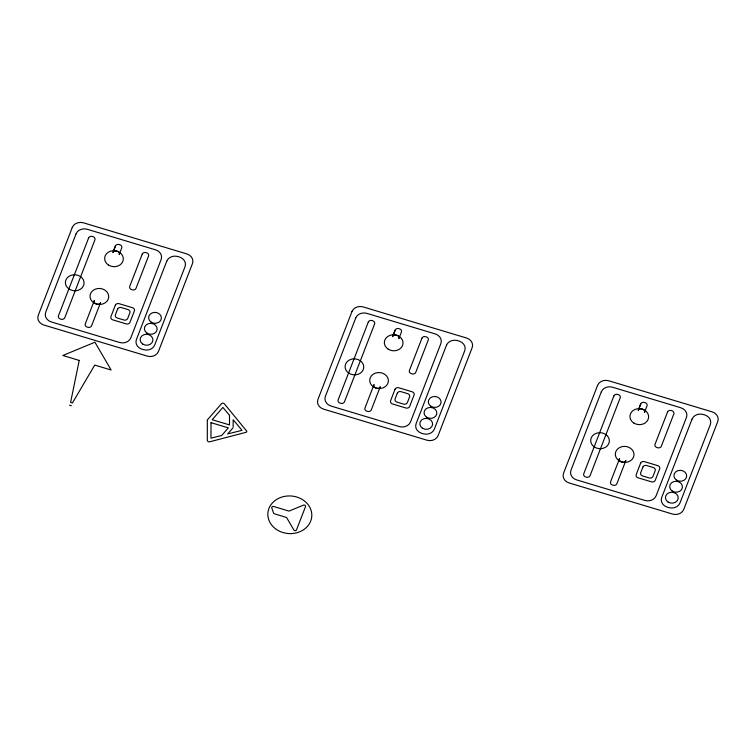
<?xml version="1.0" encoding="UTF-8"?>
<svg xmlns="http://www.w3.org/2000/svg" width="756" height="756" viewBox="0 0 756 756"><rect width="100%" height="100%" fill="white"/><g stroke="black" fill="none" stroke-linecap="round" stroke-linejoin="round"><path stroke-width="1.13" d="M233.15 427.159L233.169 419.722L242.024 430.334L227.65 433.963L232.801 428.076M113.702 250.68L115.403 246.069A2.948 2.523 4 0 1 119.127 244.528L119.835 244.746A2.948 2.523 4 0 1 121.716 247.968L119.193 254.479A2.948 2.523 4 0 0 117.312 251.257L116.613 251.049A2.948 2.523 4 0 0 112.88 252.589L115.403 246.069M393.394 334.776L395.095 330.164A2.948 2.523 4 0 1 398.828 328.633L399.527 328.841A2.948 2.523 4 0 1 401.408 332.064L398.885 338.575A2.948 2.523 4 0 0 397.004 335.352L396.305 335.144A2.948 2.523 4 0 0 392.581 336.685L395.095 330.164M638.99 408.618L640.701 404.016A2.948 2.523 4 0 1 644.424 402.475L645.123 402.683A2.948 2.523 4 0 1 647.004 405.915L644.481 412.426A2.948 2.523 4 0 0 642.609 409.194L641.901 408.987A2.948 2.523 4 0 0 638.177 410.527L640.701 404.016M69.505 405.207L71.366 405.764M207.342 420.43L207.305 440.257A1.843 1.578 4 0 0 209.695 441.797L246.409 432.224A2.022 1.729 4 0 0 246.796 431.203L224.39 403.855A1.833 1.569 4 0 0 222.907 403.184A1.824 1.559 4 0 0 221.423 403.789L207.702 419.504A1.852 1.578 4 0 0 207.342 420.43M211.009 422.661L210.981 438.178L221.716 435.465L228.34 427.877L211.009 422.661M229.512 415.337L229.493 424.91L212.162 419.703L222.897 407.408L229.512 415.337M79.229 360.423L70.601 402.381L72.463 402.939L94.736 365.082L111.132 370.015L94.935 342.222L62.833 355.49L79.229 360.423M305.556 506.52L296.465 530.003A1.484 1.266 4 0 1 294.84 530.617A1.446 1.238 4 0 1 293.952 530.117L286.562 517.473L274.494 513.844A1.484 1.266 4 0 1 273.54 512.993L271.763 507.843A1.474 1.257 4 0 1 273.474 506.444L289.028 511.103L303.647 505.074A1.484 1.266 4 0 1 305.537 506.529M72.274 227.452L38.244 315.356A8.855 7.569 4 0 0 43.876 325.033L147.259 356.114A8.855 7.569 4 0 0 158.429 351.493L192.468 263.589A8.855 7.569 4 0 0 186.826 253.912L83.453 222.831A8.855 7.569 4 0 0 72.274 227.452M76.035 233.897L45.691 312.275A8.855 7.569 4 0 0 51.332 321.952L119.637 342.487A8.855 7.569 4 0 0 130.807 337.866L161.151 259.488A8.855 7.569 4 0 0 155.519 249.82L87.205 229.276A8.855 7.569 4 0 0 76.035 233.897M88.594 238.008L58.477 315.781A2.948 2.523 4 0 0 60.357 319.013L61.066 319.221A2.948 2.523 4 0 0 64.789 317.681L94.897 239.907A2.948 2.523 4 0 0 93.016 236.685L92.317 236.467A2.948 2.523 4 0 0 88.594 238.008M94.264 300.69L85.296 323.842A2.948 2.523 4 0 0 87.176 327.074L87.876 327.282A2.948 2.523 4 0 0 91.599 325.741L100.567 302.589A2.948 2.523 4 0 1 96.844 304.129L96.135 303.912A2.948 2.523 4 0 1 94.264 300.69M115.337 305.216L110.915 316.641A2.948 2.523 4 0 0 112.795 319.864L126.233 323.908A2.948 2.523 4 0 0 129.956 322.368L134.379 310.943A2.948 2.523 4 0 0 132.498 307.711L119.061 303.676A2.948 2.523 4 0 0 115.337 305.216M117.605 309.11L115.413 314.779A2.948 2.523 4 0 0 117.284 318.011L123.965 320.015A2.948 2.523 4 0 0 127.688 318.474L129.881 312.795A2.948 2.523 4 0 0 128 309.573L121.329 307.569A2.948 2.523 4 0 0 117.605 309.11M142.222 254.139L129.749 286.354A2.948 2.523 4 0 0 131.629 289.576L132.328 289.794A2.948 2.523 4 0 0 136.052 288.253L148.535 256.029A2.948 2.523 4 0 0 146.655 252.806L145.946 252.599A2.948 2.523 4 0 0 142.222 254.139M166.755 261.179L136.411 339.548A8.855 7.569 4 0 0 141.429 349.017A29.276 25.043 4 0 0 143.498 349.659A8.855 7.569 4 0 0 154.678 345.048L185.022 266.67A8.855 7.569 4 0 0 180.004 257.201A29.276 25.043 4 0 0 177.291 256.388A8.855 7.569 4 0 0 166.755 261.179M351.975 311.548L317.936 399.451A8.855 7.569 4 0 0 323.577 409.128L426.951 440.209A8.855 7.569 4 0 0 438.121 435.588L472.16 347.684A8.855 7.569 4 0 0 466.518 338.008L363.145 306.927A8.855 7.569 4 0 0 351.975 311.548M355.726 317.993L325.382 396.371A8.855 7.569 4 0 0 331.024 406.048L399.329 426.582A8.855 7.569 4 0 0 410.499 421.961L440.852 343.593A8.855 7.569 4 0 0 435.21 333.916L366.906 313.371A8.855 7.569 4 0 0 355.726 317.993M368.285 322.103L338.168 399.877A2.948 2.523 4 0 0 340.049 403.109L340.758 403.317A2.948 2.523 4 0 0 344.481 401.776L374.598 324.003A2.948 2.523 4 0 0 372.717 320.78L372.009 320.563A2.948 2.523 4 0 0 368.285 322.103M373.955 384.785L364.987 407.947A2.948 2.523 4 0 0 366.868 411.17L367.577 411.377A2.948 2.523 4 0 0 371.3 409.837L380.259 386.685A2.948 2.523 4 0 1 376.535 388.225L375.836 388.008A2.948 2.523 4 0 1 373.955 384.785M395.029 389.312L390.606 400.737A2.948 2.523 4 0 0 392.487 403.959L405.925 408.004A2.948 2.523 4 0 0 409.648 406.463L414.071 395.038A2.948 2.523 4 0 0 412.19 391.816L398.752 387.771A2.948 2.523 4 0 0 395.029 389.312M397.297 393.205L395.104 398.875A2.948 2.523 4 0 0 396.985 402.107L403.657 404.11A2.948 2.523 4 0 0 407.38 402.57L409.572 396.9A2.948 2.523 4 0 0 407.701 393.668L401.02 391.665A2.948 2.523 4 0 0 397.297 393.205M421.914 338.234L409.44 370.449A2.948 2.523 4 0 0 411.321 373.672L412.029 373.889A2.948 2.523 4 0 0 415.753 372.349L428.227 340.124A2.948 2.523 4 0 0 426.346 336.902L425.637 336.694A2.948 2.523 4 0 0 421.914 338.234M446.456 345.275L416.102 423.653A8.855 7.569 4 0 0 421.12 433.112A29.276 25.043 4 0 0 423.19 433.764A8.855 7.569 4 0 0 434.369 429.143L464.713 350.765A8.855 7.569 4 0 0 459.695 341.296A29.276 25.043 4 0 0 456.993 340.483A8.855 7.569 4 0 0 446.456 345.275M597.571 385.39L563.532 473.294A8.855 7.569 4 0 0 569.173 482.971L672.547 514.052A8.855 7.569 4 0 0 683.726 509.431L717.756 421.527A8.855 7.569 4 0 0 712.124 411.85L608.741 380.769A8.855 7.569 4 0 0 597.571 385.39M601.322 391.844L570.978 470.213A8.855 7.569 4 0 0 576.62 479.89L644.925 500.434A8.855 7.569 4 0 0 656.104 495.813L686.448 417.435A8.855 7.569 4 0 0 680.806 407.758L612.502 387.223A8.855 7.569 4 0 0 601.322 391.844M613.881 395.955L583.764 473.728A2.948 2.523 4 0 0 585.645 476.951L586.354 477.159A2.948 2.523 4 0 0 590.077 475.618L620.194 397.845A2.948 2.523 4 0 0 618.313 394.623L617.605 394.415A2.948 2.523 4 0 0 613.881 395.955M619.551 458.627L610.583 481.789A2.948 2.523 4 0 0 612.464 485.012L613.173 485.229A2.948 2.523 4 0 0 616.896 483.689L625.864 460.527A2.948 2.523 4 0 1 622.131 462.067L621.432 461.859A2.948 2.523 4 0 1 619.551 458.627M640.625 463.154L636.202 474.588A2.948 2.523 4 0 0 638.083 477.811L651.521 481.846A2.948 2.523 4 0 0 655.244 480.306L659.667 468.881A2.948 2.523 4 0 0 657.786 465.658L644.348 461.614A2.948 2.523 4 0 0 640.625 463.154M642.893 467.047L640.701 472.727A2.948 2.523 4 0 0 642.581 475.949L649.253 477.953A2.948 2.523 4 0 0 652.976 476.412L655.178 470.742A2.948 2.523 4 0 0 653.297 467.52L646.616 465.507A2.948 2.523 4 0 0 642.893 467.047M667.51 412.077L655.036 444.301A2.948 2.523 4 0 0 656.917 447.524L657.625 447.732A2.948 2.523 4 0 0 661.349 446.191L673.823 413.976A2.948 2.523 4 0 0 671.942 410.744L671.233 410.536A2.948 2.523 4 0 0 667.51 412.077M692.052 419.117L661.698 497.495A8.855 7.569 4 0 0 666.716 506.964A29.276 25.043 4 0 0 668.795 507.607A8.855 7.569 4 0 0 679.965 502.986L710.309 424.607A8.855 7.569 4 0 0 705.291 415.138A29.276 25.043 4 0 0 702.589 414.326A8.855 7.569 4 0 0 692.052 419.117M276.365 529.417A22.009 18.824 4 0 0 311.623 517.718A22.009 18.824 4 0 0 281.497 497.183A22.009 18.824 4 0 0 276.365 529.417M108.439 265.025A9.355 8.004 4 0 0 123.275 259.752A9.355 8.004 4 0 0 110.253 251.275A9.355 8.004 4 0 0 108.439 265.025M69.183 289.104A9.355 8.004 4 0 0 84.02 283.831A9.355 8.004 4 0 0 70.988 275.354A9.355 8.004 4 0 0 69.183 289.104M93.82 302.797A9.355 8.004 4 0 0 108.656 297.524A9.355 8.004 4 0 0 95.625 289.047A9.355 8.004 4 0 0 93.82 302.797M151.209 322.188A6.407 5.481 4 0 0 161.368 318.578A6.407 5.481 4 0 0 152.447 312.776A6.407 5.481 4 0 0 151.209 322.188M146.966 333.141A6.407 5.481 4 0 0 157.125 329.531A6.407 5.481 4 0 0 148.214 323.729A6.407 5.481 4 0 0 146.966 333.141M142.723 344.093A6.407 5.481 4 0 0 152.882 340.493A6.407 5.481 4 0 0 143.971 334.681A6.407 5.481 4 0 0 142.723 344.093M633.726 422.973A9.355 8.004 4 0 0 648.572 417.699A9.355 8.004 4 0 0 635.541 409.223A9.355 8.004 4 0 0 633.726 422.973M594.471 447.042A9.355 8.004 4 0 0 609.308 441.769A9.355 8.004 4 0 0 596.286 433.292A9.355 8.004 4 0 0 594.471 447.042M619.107 460.735A9.355 8.004 4 0 0 633.944 455.462A9.355 8.004 4 0 0 620.912 446.985A9.355 8.004 4 0 0 619.107 460.735M676.507 480.126A6.407 5.481 4 0 0 686.656 476.516A6.407 5.481 4 0 0 677.745 470.714A6.407 5.481 4 0 0 676.507 480.126M672.264 491.079A6.407 5.481 4 0 0 682.422 487.478A6.407 5.481 4 0 0 673.501 481.676A6.407 5.481 4 0 0 672.264 491.079M668.02 502.041A6.407 5.481 4 0 0 678.179 498.431A6.407 5.481 4 0 0 669.258 492.628A6.407 5.481 4 0 0 668.02 502.041M388.13 349.121A9.355 8.004 4 0 0 402.976 343.857A9.355 8.004 4 0 0 389.945 335.371A9.355 8.004 4 0 0 388.13 349.121M348.875 373.199A9.355 8.004 4 0 0 363.712 367.926A9.355 8.004 4 0 0 350.68 359.45A9.355 8.004 4 0 0 348.875 373.199M373.511 386.892A9.355 8.004 4 0 0 388.348 381.619A9.355 8.004 4 0 0 375.316 373.143A9.355 8.004 4 0 0 373.511 386.892M430.901 406.284A6.407 5.481 4 0 0 441.06 402.674A6.407 5.481 4 0 0 432.149 396.872A6.407 5.481 4 0 0 430.901 406.284M426.658 417.236A6.407 5.481 4 0 0 436.817 413.626A6.407 5.481 4 0 0 427.905 407.824A6.407 5.481 4 0 0 426.658 417.236M422.424 428.189A6.407 5.481 4 0 0 432.583 424.589A6.407 5.481 4 0 0 423.662 418.786A6.407 5.481 4 0 0 422.424 428.189"/></g></svg>
